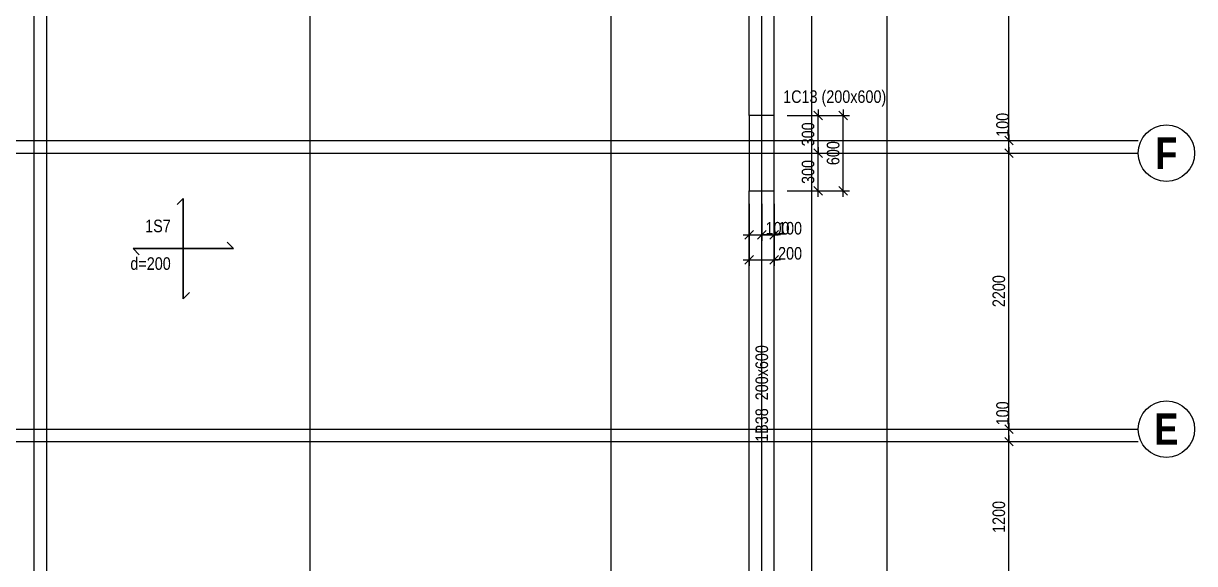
# Model space of a CAD drawing. Extents: x 0 to 206258, y -403073 to 0.
# Drawn here: x 42949 to 52284, y -29964 to -25658 of the extents above; entities that cross this region are included whole.
import ezdxf
from ezdxf.enums import TextEntityAlignment as Align
from ezdxf.lldxf.tags import DXFTag

# ---------------------------------------------------------------- set-up
doc = ezdxf.new("R2010")
doc.units = 0
doc.header["$LTSCALE"] = 1000
for name, color, linetype in [('Axis Circle(Dir 1)', 150, 'Continuous'), ('Axis Label(Dir 1)', 7, 'Continuous'), ('Axis Line(Dir 1)', 8, 'CENTER2'), ('Axis Line(Dir 2)', 150, 'CENTER2'), ('Column Line', 7, 'Continuous'), ('Dimension Line', 5, 'Continuous'), ('Slab Edge Line', 5, 'Continuous'), ('Slab Label', 5, 'Continuous')]:
    doc.layers.add(name, color=color, linetype=linetype)
for name, color, linetype, true_color in [('Beam Label', 159, 'Continuous', 0x35424f), ('Beam Line', 159, 'HIDDEN2', 0x35424f), ('Column Label', 159, 'Continuous', 0x35424f), ('Ghost Axis Line', 254, 'Continuous', 0xbebebe)]:
    doc.layers.add(name, color=color, linetype=linetype, true_color=true_color)
doc.styles.add('Axis Label(Dir 1)', font='ARIALNB.TTF', dxfattribs={"height": 250})
doc.styles.add('Beam Label', font='ARIALN.TTF', dxfattribs={"height": 100})
doc.styles.add('Column Label', font='ARIALN.TTF', dxfattribs={"height": 100})
doc.styles.add('Dimension Text', font='ARIALN.TTF', dxfattribs={"height": 100})
doc.styles.add('Slab Label', font='ARIALN.TTF', dxfattribs={"height": 100})
tags = doc.linetypes.add('CENTER2', pattern=[1.125, 0.75, -0.125, 0.125, -0.125]).pattern_tags.tags
tags[10:11] = [DXFTag(74, 4), DXFTag(75, 0), DXFTag(340, '0'), DXFTag(46, 0.0), DXFTag(50, 0.0), DXFTag(44, 0.0), DXFTag(45, 0.0)]
tags[8:9] = [DXFTag(74, 4), DXFTag(75, 0), DXFTag(340, '0'), DXFTag(46, 0.0), DXFTag(50, 0.0), DXFTag(44, 0.0), DXFTag(45, 0.0)]
tags[6:7] = [DXFTag(74, 4), DXFTag(75, 0), DXFTag(340, '0'), DXFTag(46, 0.0), DXFTag(50, 0.0), DXFTag(44, 0.0), DXFTag(45, 0.0)]
tags[4:5] = [DXFTag(74, 4), DXFTag(75, 0), DXFTag(340, '0'), DXFTag(46, 0.0), DXFTag(50, 0.0), DXFTag(44, 0.0), DXFTag(45, 0.0)]
tags = doc.linetypes.add('HIDDEN2', pattern=[0.1875, 0.125, -0.0625]).pattern_tags.tags
tags[6:7] = [DXFTag(74, 4), DXFTag(75, 0), DXFTag(340, '0'), DXFTag(46, 0.0), DXFTag(50, 0.0), DXFTag(44, 0.0), DXFTag(45, 0.0)]
tags[4:5] = [DXFTag(74, 4), DXFTag(75, 0), DXFTag(340, '0'), DXFTag(46, 0.0), DXFTag(50, 0.0), DXFTag(44, 0.0), DXFTag(45, 0.0)]
doc.dimstyles.get("Standard").update_dxf_attribs({"dimtxt": 100, "dimasz": 30, "dimexe": 48.3, "dimexo": 103.5, "dimgap": 30, "dimtad": 1, "dimtoh": 1, "dimdec": 1, "dimdsep": 46, "dimtxsty": 'Dimension Text', "dimblk": 'PCDIM_TICK', "dimcen": 0.09, "dimclrd": 5, "dimclre": 5, "dimclrt": 5, "dimadec": 1, "dimazin": 0, "dimtp": 1, "dimtm": 1, "dimtfac": 1, "dimtdec": 4, "dimtofl": 0, "dimtmove": 0, "dimatfit": 3, "dimfxl": 1, "dimtolj": 1, "dimtzin": 0, "dimarcsym": 0})

# ---------------------------------------------------------------- blocks, each defined once
blk = doc.blocks.new('PCDIM_TICK')
at = {"layer": 'Dimension Line', "color": 0, "transparency": 33554687}
for p, q in [((1.15, 1.15), (-1.15, -1.15)), ((1.61, 0), (0, 0))]:
    blk.add_line(p, q, dxfattribs=at)
blk = doc.blocks.new('*U453')
at = {"layer": 'Dimension Line', "color": 5, "true_color": 0x0000ff, "transparency": 16777216}
for p, q in [((48734.3, -27095.7), (48734.3, -27390.5)), ((48834.3, -27095.7), (48834.3, -27390.5)), ((48734.3, -27342.2), (48834.3, -27342.2)), ((48834.3, -27342.2), (48864.3, -27342.2))]:
    blk.add_line(p, q, dxfattribs=at)
at = {"layer": 'Dimension Line', "color": 5, "true_color": 0x0000ff, "transparency": 16777216, "xscale": 30, "yscale": 30, "rotation": 180.0000000000004}
blk.add_blockref('PCDIM_TICK', (48734.3, -27342.2), dxfattribs=at)
at = {"layer": 'Dimension Line', "color": 5, "true_color": 0x0000ff, "transparency": 16777216, "xscale": 30, "yscale": 30}
blk.add_blockref('PCDIM_TICK', (48834.3, -27342.2), dxfattribs=at)
at = {"layer": 'Dimension Line', "color": 5, "true_color": 0x0000ff, "transparency": 16777216, "insert": (48864.3, -27342.2), "char_height": 100, "width": 173.928, "attachment_point": 7, "style": 'Dimension Text'}
blk.add_mtext('100', dxfattribs=at)
blk = doc.blocks.new('*U454')
at = {"layer": 'Dimension Line', "color": 5, "true_color": 0x0000ff, "transparency": 16777216}
for p, q in [((48834.3, -27095.7), (48834.3, -27390.5)), ((48934.3, -27095.7), (48934.3, -27390.5)), ((48834.3, -27342.2), (48934.3, -27342.2)), ((48934.3, -27342.2), (48964.3, -27342.2))]:
    blk.add_line(p, q, dxfattribs=at)
at = {"layer": 'Dimension Line', "color": 5, "true_color": 0x0000ff, "transparency": 16777216, "xscale": 30, "yscale": 30, "rotation": 180.0000000000004}
blk.add_blockref('PCDIM_TICK', (48834.3, -27342.2), dxfattribs=at)
at = {"layer": 'Dimension Line', "color": 5, "true_color": 0x0000ff, "transparency": 16777216, "xscale": 30, "yscale": 30}
blk.add_blockref('PCDIM_TICK', (48934.3, -27342.2), dxfattribs=at)
at = {"layer": 'Dimension Line', "color": 5, "true_color": 0x0000ff, "transparency": 16777216, "insert": (48964.3, -27342.2), "char_height": 100, "width": 173.928, "attachment_point": 7, "style": 'Dimension Text'}
blk.add_mtext('100', dxfattribs=at)
blk = doc.blocks.new('*U455')
at = {"layer": 'Dimension Line', "color": 5, "true_color": 0x0000ff, "transparency": 16777216}
for p, q in [((48734.3, -27095.7), (48734.3, -27590.5)), ((48934.3, -27095.7), (48934.3, -27590.5)), ((48734.3, -27542.2), (48934.3, -27542.2)), ((48934.3, -27542.2), (48964.3, -27542.2))]:
    blk.add_line(p, q, dxfattribs=at)
at = {"layer": 'Dimension Line', "color": 5, "true_color": 0x0000ff, "transparency": 16777216, "xscale": 30, "yscale": 30, "rotation": 180.0000000000004}
blk.add_blockref('PCDIM_TICK', (48734.3, -27542.2), dxfattribs=at)
at = {"layer": 'Dimension Line', "color": 5, "true_color": 0x0000ff, "transparency": 16777216, "xscale": 30, "yscale": 30}
blk.add_blockref('PCDIM_TICK', (48934.3, -27542.2), dxfattribs=at)
at = {"layer": 'Dimension Line', "color": 5, "true_color": 0x0000ff, "transparency": 16777216, "insert": (48964.3, -27542.2), "char_height": 100, "width": 182.775, "attachment_point": 7, "style": 'Dimension Text'}
blk.add_mtext('200', dxfattribs=at)
blk = doc.blocks.new('*U456')
at = {"layer": 'Dimension Line', "color": 5, "true_color": 0x0000ff, "transparency": 16777216}
for p, q in [((49037.8, -26692.2), (49332.6, -26692.2)), ((49284.3, -26992.2), (49284.3, -26692.2)), ((49037.8, -26992.2), (49332.6, -26992.2))]:
    blk.add_line(p, q, dxfattribs=at)
at = {"layer": 'Dimension Line', "color": 5, "true_color": 0x0000ff, "transparency": 16777216, "xscale": 30, "yscale": 30}
for p, rotation in [((49284.3, -26692.2), 89.99999999999447), ((49284.3, -26992.2), 269.9999999999834)]:
    blk.add_blockref('PCDIM_TICK', p, dxfattribs=dict(at, rotation=rotation))
at = {"layer": 'Dimension Line', "color": 5, "true_color": 0x0000ff, "transparency": 16777216, "insert": (49254.3, -26842.2), "char_height": 100, "width": 181.501, "attachment_point": 8, "rotation": 90, "style": 'Dimension Text'}
blk.add_mtext('300', dxfattribs=at)
blk = doc.blocks.new('*U457')
at = {"layer": 'Dimension Line', "color": 5, "true_color": 0x0000ff, "transparency": 16777216}
for p, q in [((49037.8, -26392.2), (49332.6, -26392.2)), ((49284.3, -26692.2), (49284.3, -26392.2)), ((49037.8, -26692.2), (49332.6, -26692.2))]:
    blk.add_line(p, q, dxfattribs=at)
at = {"layer": 'Dimension Line', "color": 5, "true_color": 0x0000ff, "transparency": 16777216, "xscale": 30, "yscale": 30}
for p, rotation in [((49284.3, -26392.2), 89.99999999999447), ((49284.3, -26692.2), 269.9999999999834)]:
    blk.add_blockref('PCDIM_TICK', p, dxfattribs=dict(at, rotation=rotation))
at = {"layer": 'Dimension Line', "color": 5, "true_color": 0x0000ff, "transparency": 16777216, "insert": (49254.3, -26542.2), "char_height": 100, "width": 181.501, "attachment_point": 8, "rotation": 90, "style": 'Dimension Text'}
blk.add_mtext('300', dxfattribs=at)
blk = doc.blocks.new('*U458')
at = {"layer": 'Dimension Line', "color": 5, "true_color": 0x0000ff, "transparency": 16777216}
for p, q in [((49037.8, -26392.2), (49532.6, -26392.2)), ((49484.3, -26992.2), (49484.3, -26392.2)), ((49037.8, -26992.2), (49532.6, -26992.2))]:
    blk.add_line(p, q, dxfattribs=at)
at = {"layer": 'Dimension Line', "color": 5, "true_color": 0x0000ff, "transparency": 16777216, "xscale": 30, "yscale": 30}
for p, rotation in [((49484.3, -26392.2), 89.99999999999447), ((49484.3, -26992.2), 269.9999999999834)]:
    blk.add_blockref('PCDIM_TICK', p, dxfattribs=dict(at, rotation=rotation))
at = {"layer": 'Dimension Line', "color": 5, "true_color": 0x0000ff, "transparency": 16777216, "insert": (49454.3, -26692.2), "char_height": 100, "width": 181.97, "attachment_point": 8, "rotation": 90, "style": 'Dimension Text'}
blk.add_mtext('600', dxfattribs=at)
blk = doc.blocks.new('*U570')
at = {"layer": 'Dimension Line', "color": 5, "true_color": 0x0000ff, "transparency": 16777216}
for p, q in [((50308.5, -28992.2), (50853.3, -28992.2)), ((50805, -30192.2), (50805, -28992.2)), ((50308.5, -30192.2), (50853.3, -30192.2))]:
    blk.add_line(p, q, dxfattribs=at)
at = {"layer": 'Dimension Line', "color": 5, "true_color": 0x0000ff, "transparency": 16777216, "xscale": 30, "yscale": 30}
for p, rotation in [((50805, -28992.2), 89.99999999999447), ((50805, -30192.2), 269.9999999999834)]:
    blk.add_blockref('PCDIM_TICK', p, dxfattribs=dict(at, rotation=rotation))
at = {"layer": 'Dimension Line', "color": 5, "true_color": 0x0000ff, "transparency": 16777216, "insert": (50775, -29592.2), "char_height": 100, "width": 238.405, "attachment_point": 8, "rotation": 90, "style": 'Dimension Text'}
blk.add_mtext('1200', dxfattribs=at)
blk = doc.blocks.new('*U571')
at = {"layer": 'Dimension Line', "color": 5, "true_color": 0x0000ff, "transparency": 16777216}
for p, q in [((50308.5, -28892.2), (50853.3, -28892.2)), ((50805, -28892.2), (50805, -28862.2)), ((50805, -28992.2), (50805, -28892.2)), ((50308.5, -28992.2), (50853.3, -28992.2))]:
    blk.add_line(p, q, dxfattribs=at)
at = {"layer": 'Dimension Line', "color": 5, "true_color": 0x0000ff, "transparency": 16777216, "xscale": 30, "yscale": 30}
for p, rotation in [((50805, -28892.2), 89.99999999999447), ((50805, -28992.2), 269.9999999999834)]:
    blk.add_blockref('PCDIM_TICK', p, dxfattribs=dict(at, rotation=rotation))
at = {"layer": 'Dimension Line', "color": 5, "true_color": 0x0000ff, "transparency": 16777216, "insert": (50805, -28862.2), "char_height": 100, "width": 173.928, "attachment_point": 7, "rotation": 90, "style": 'Dimension Text'}
blk.add_mtext('100', dxfattribs=at)
blk = doc.blocks.new('*U572')
at = {"layer": 'Dimension Line', "color": 5, "true_color": 0x0000ff, "transparency": 16777216}
for p, q in [((50308.5, -26692.2), (50853.3, -26692.2)), ((50805, -28892.2), (50805, -26692.2)), ((50308.5, -28892.2), (50853.3, -28892.2))]:
    blk.add_line(p, q, dxfattribs=at)
at = {"layer": 'Dimension Line', "color": 5, "true_color": 0x0000ff, "transparency": 16777216, "xscale": 30, "yscale": 30}
for p, rotation in [((50805, -26692.2), 89.99999999999447), ((50805, -28892.2), 269.9999999999834)]:
    blk.add_blockref('PCDIM_TICK', p, dxfattribs=dict(at, rotation=rotation))
at = {"layer": 'Dimension Line', "color": 5, "true_color": 0x0000ff, "transparency": 16777216, "insert": (50775, -27792.2), "char_height": 100, "width": 247.252, "attachment_point": 8, "rotation": 90, "style": 'Dimension Text'}
blk.add_mtext('2200', dxfattribs=at)
blk = doc.blocks.new('*U573')
at = {"layer": 'Dimension Line', "color": 5, "true_color": 0x0000ff, "transparency": 16777216}
for p, q in [((50308.5, -26592.2), (50853.3, -26592.2)), ((50805, -26592.2), (50805, -26562.2)), ((50805, -26692.2), (50805, -26592.2)), ((50308.5, -26692.2), (50853.3, -26692.2))]:
    blk.add_line(p, q, dxfattribs=at)
at = {"layer": 'Dimension Line', "color": 5, "true_color": 0x0000ff, "transparency": 16777216, "xscale": 30, "yscale": 30}
for p, rotation in [((50805, -26592.2), 89.99999999999447), ((50805, -26692.2), 269.9999999999834)]:
    blk.add_blockref('PCDIM_TICK', p, dxfattribs=dict(at, rotation=rotation))
at = {"layer": 'Dimension Line', "color": 5, "true_color": 0x0000ff, "transparency": 16777216, "insert": (50805, -26562.2), "char_height": 100, "width": 173.928, "attachment_point": 7, "rotation": 90, "style": 'Dimension Text'}
blk.add_mtext('100', dxfattribs=at)
blk = doc.blocks.new('*U574')
at = {"layer": 'Dimension Line', "color": 5, "true_color": 0x0000ff, "transparency": 16777216}
for p, q in [((50308.5, -23492.2), (50853.3, -23492.2)), ((50805, -26592.2), (50805, -23492.2)), ((50308.5, -26592.2), (50853.3, -26592.2))]:
    blk.add_line(p, q, dxfattribs=at)
at = {"layer": 'Dimension Line', "color": 5, "true_color": 0x0000ff, "transparency": 16777216, "xscale": 30, "yscale": 30}
for p, rotation in [((50805, -23492.2), 89.99999999999447), ((50805, -26592.2), 269.9999999999834)]:
    blk.add_blockref('PCDIM_TICK', p, dxfattribs=dict(at, rotation=rotation))
at = {"layer": 'Dimension Line', "color": 5, "true_color": 0x0000ff, "transparency": 16777216, "insert": (50775, -25042.2), "char_height": 100, "width": 245.979, "attachment_point": 8, "rotation": 90, "style": 'Dimension Text'}
blk.add_mtext('3100', dxfattribs=at)

msp = doc.modelspace()

# ---------------------------------------------------------------- linework, layer by layer
at = {"layer": 'Axis Circle(Dir 1)', "transparency": 33554687}
for centre in [(52059.29, -26692.207), (52059.29, -28892.207)]:
    msp.add_circle(centre, 225, dxfattribs=at)
at = {"layer": 'Axis Line(Dir 1)', "transparency": 33554687}
for points in [[(34034.29, -26692.207), (51834.29, -26692.207)], [(34034.29, -28892.207), (51834.29, -28892.207)]]:
    msp.add_lwpolyline(points, dxfattribs=at)
at = {"layer": 'Axis Line(Dir 2)', "transparency": 33554687}
for points in [[(43034.29, -38092.207), (43034.29, -14292.207)], [(45234.29, -38092.207), (45234.29, -14292.207)], [(47634.29, -38092.207), (47634.29, -14292.207)], [(48834.29, -38092.207), (48834.29, -14292.207)], [(49234.29, -38092.207), (49234.29, -14292.207)], [(49834.29, -38092.207), (49834.29, -14292.207)]]:
    msp.add_lwpolyline(points, dxfattribs=at)
at = {"layer": 'Beam Line', "transparency": 33554687}
for points in [[(48734.29, -26392.207), (48734.29, -23592.207)], [(48734.29, -30192.207), (48734.29, -26992.207)]]:
    msp.add_lwpolyline(points, dxfattribs=at)
at = {"layer": 'Beam Line', "linetype": 'Continuous', "transparency": 33554687}
for points in [[(48934.29, -26392.207), (48934.29, -23592.207)], [(48934.29, -30192.207), (48934.29, -26992.207)]]:
    msp.add_lwpolyline(points, dxfattribs=at)
at = {"layer": 'Column Line', "transparency": 33554687}
msp.add_lwpolyline([(48734.29, -26992.207), (48934.29, -26992.207), (48934.29, -26392.207), (48734.29, -26392.207)], close=True, dxfattribs=at)
at = {"layer": 'Ghost Axis Line', "transparency": 33554687}
for points in [[(43134.29, -38092.207), (43134.29, -14292.207)], [(34034.29, -26592.207), (51834.29, -26592.207)], [(34034.29, -28992.207), (51834.29, -28992.207)]]:
    msp.add_lwpolyline(points, dxfattribs=at)
at = {"layer": 'Slab Edge Line', "transparency": 33554687}
for points in [[(44173.717, -27101.928), (44223.215, -27052.43)], [(44223.215, -27852.43), (44223.215, -27052.43)], [(44573.717, -27402.933), (44623.215, -27452.43)], [(43823.215, -27452.43), (44623.215, -27452.43)], [(43872.712, -27501.928), (43823.215, -27452.43)], [(44272.712, -27802.933), (44223.215, -27852.43)]]:
    msp.add_lwpolyline(points, close=True, dxfattribs=at)

# ---------------------------------------------------------------- texts
at = {"layer": 'Axis Label(Dir 1)', "transparency": 33554687, "style": 'Axis Label(Dir 1)'}
for s, p in [('F', (52059.29, -26692.207)), ('E', (52059.29, -28892.207))]:
    msp.add_text(s, height=250, dxfattribs=at).set_placement(p, align=Align.MIDDLE_CENTER)
at = {"layer": 'Beam Label', "transparency": 33554687, "style": 'Beam Label'}
msp.add_text('1B38  200x600 ', height=100, rotation=90, dxfattribs=at).set_placement((48834.29, -28592.207), align=Align.MIDDLE_CENTER)
at = {"layer": 'Column Label', "transparency": 33554687, "style": 'Column Label'}
msp.add_text('1C13 (200x600)', height=100, dxfattribs=at).set_placement((49005.001, -26321.496), align=Align.BOTTOM_LEFT)
at = {"layer": 'Slab Label', "transparency": 33554687, "style": 'Slab Label'}
for s, p in [('1S7', (44123.215, -27352.43)), ('d=200', (44123.215, -27652.43))]:
    msp.add_text(s, height=100, dxfattribs=at).set_placement(p, align=Align.BOTTOM_RIGHT)

# ---------------------------------------------------------------- dimensions: what is measured, and where the dimension line sits
at = {"layer": 'Dimension Line', "transparency": 33554687}
for base, p1, p2, picture, middle in [((50805.001, -25042.207), (50205.001, -26592.207), (50205.001, -23492.207), '*U574', (50805.001, -25042.207)), ((50805.001, -26642.207), (50205.001, -26692.207), (50205.001, -26592.207), '*U573', (50805.001, -26642.207)), ((50805.001, -27792.207), (50205.001, -28892.207), (50205.001, -26692.207), '*U572', (50805.001, -27792.207)), ((50805.001, -28942.207), (50205.001, -28992.207), (50205.001, -28892.207), '*U571', (50805.001, -28942.207)), ((50805.001, -29592.207), (50205.001, -30192.207), (50205.001, -28992.207), '*U570', (50805.001, -29592.207))]:
    dim = msp.add_linear_dim(base=base, p1=p1, p2=p2, angle=90, dimstyle='Standard', override={"dimscale": 1, "dimtxt": 100, "dimasz": 30, "dimexe": 48.3, "dimexo": 103.5, "dimgap": 30, "dimtad": 1, "dimtih": 0, "dimdec": 1, "dimlfac": 1, "dimzin": 8, "dimlunit": 2, "dimpost": '', "dimtxsty": 'Dimension Text', "dimblk": 'PCDIM_TICK', "dimse1": 0, "dimse2": 0, "dimsd2": 0, "dimclrd": 5, "dimclre": 5, "dimclrt": 5, "dimaunit": 0, "dimadec": 1, "dimazin": 0, "dimtol": 0, "dimtp": 1, "dimtm": 1, "dimtmove": 0}, dxfattribs=at)
    dim.commit()
    dim.dimension.update_dxf_attribs({"geometry": picture, "text_midpoint": middle})
for p1, p2, distance, picture, middle in [((48934.29, -26692.207), (48934.29, -26392.207), -350, '*U457', (49284.29, -26542.207)), ((48934.29, -26992.207), (48934.29, -26392.207), -550, '*U458', (49484.29, -26692.207)), ((48934.29, -26992.207), (48934.29, -26692.207), -350, '*U456', (49284.29, -26842.207)), ((48734.29, -26992.207), (48834.29, -26992.207), -350, '*U453', (48784.29, -27342.207)), ((48734.29, -26992.207), (48934.29, -26992.207), -550, '*U455', (48834.29, -27542.207)), ((48834.29, -26992.207), (48934.29, -26992.207), -350, '*U454', (48884.29, -27342.207))]:
    dim = msp.add_aligned_dim(p1=p1, p2=p2, distance=distance, dimstyle='Standard', override={"dimscale": 1, "dimtxt": 100, "dimasz": 30, "dimexe": 48.3, "dimexo": 103.5, "dimgap": 30, "dimtad": 1, "dimtih": 0, "dimdec": 1, "dimlfac": 1, "dimzin": 8, "dimlunit": 2, "dimpost": '', "dimtxsty": 'Dimension Text', "dimblk": 'PCDIM_TICK', "dimse1": 0, "dimse2": 0, "dimsd2": 0, "dimclrd": 5, "dimclre": 5, "dimclrt": 5, "dimaunit": 0, "dimadec": 1, "dimazin": 0, "dimtol": 0, "dimtp": 1, "dimtm": 1, "dimtmove": 0}, dxfattribs=at)
    dim.commit()
    dim.dimension.update_dxf_attribs({"geometry": picture, "text_midpoint": middle})

doc.saveas('drawing.dxf')
